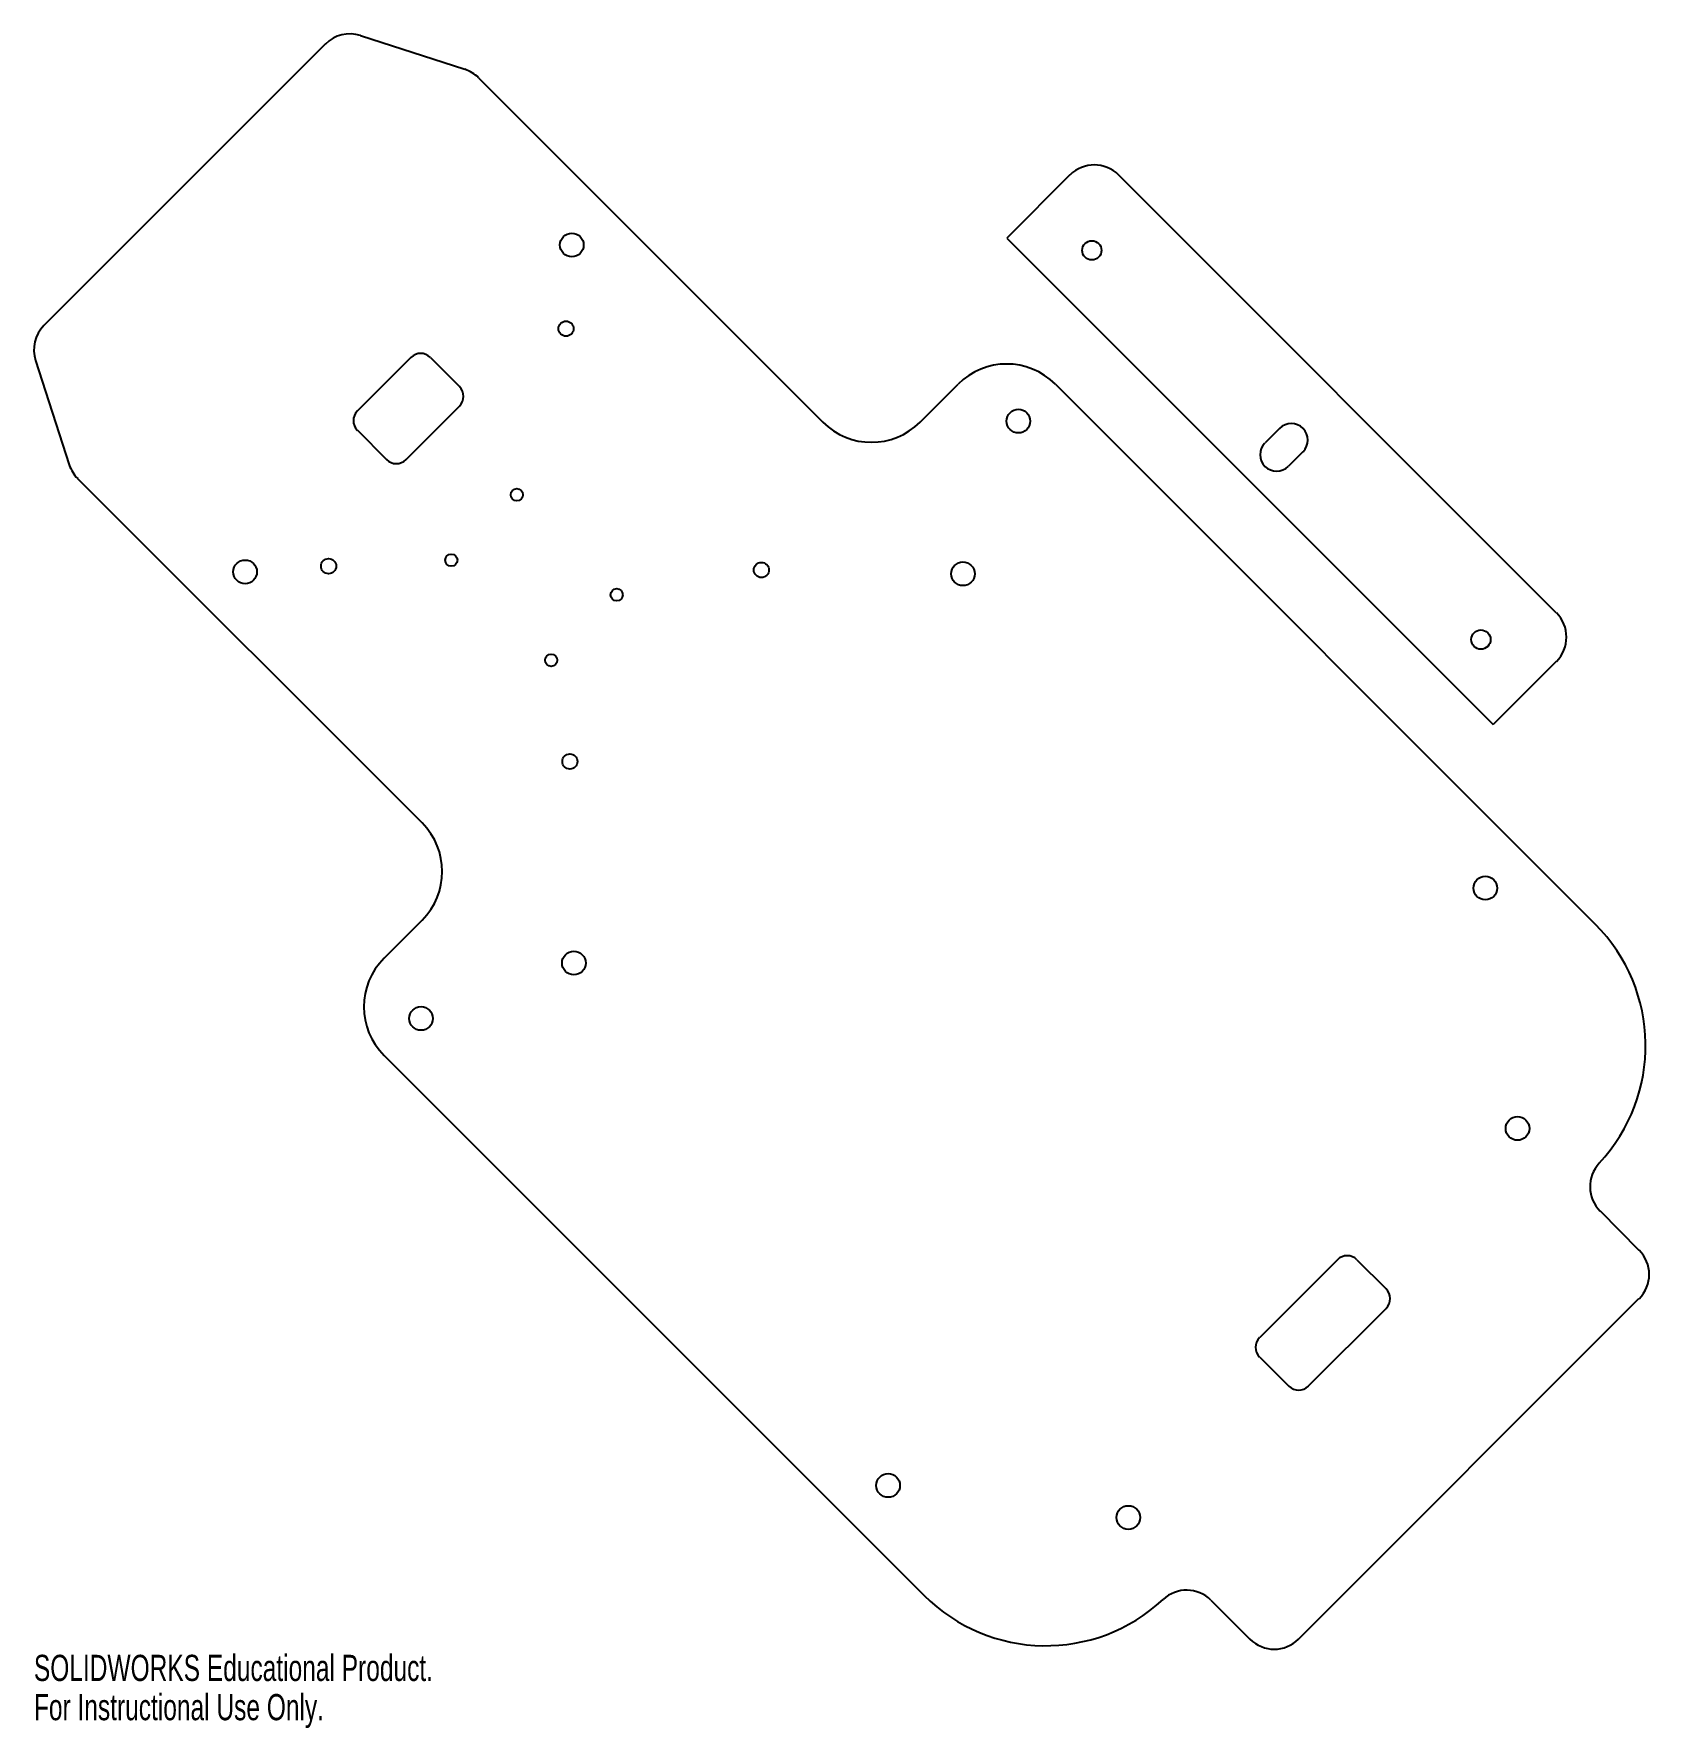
# Model space of a CAD drawing. Header units: inches. Extents: x 0.1 to 11.9, y -12.4 to -0.1.
import ezdxf

# ---------------------------------------------------------------- set-up
doc = ezdxf.new("R2010")
doc.units = ezdxf.units.IN
doc.header["$MEASUREMENT"] = 0
doc.styles.add('SLDTEXTSTYLE0', font='TXT', dxfattribs={"width": 0.7})

msp = doc.modelspace()

# ---------------------------------------------------------------- linework, layer by layer
at = {"color": 7, "linetype": 'Continuous', "lineweight": 25}
for p, q in [((2.483, -0.114), (3.242, -0.359)), ((2.229, -0.175), (0.183, -2.221)), ((3.342, -0.42), (5.845, -2.923)), ((7.641, -1.127), (7.181, -1.587)), ((11.176, -4.309), (7.994, -1.127)), ((7.181, -1.587), (10.717, -5.122)), ((2.85, -2.453), (2.461, -2.842)), ((2.992, -2.453), (3.204, -2.665)), ((0.122, -2.475), (0.367, -3.234)), ((6.552, -2.923), (6.828, -2.648)), ((7.535, -2.648), (11.459, -6.572)), ((2.815, -3.196), (3.204, -2.807)), ((2.461, -2.983), (2.673, -3.196)), ((9.165, -2.969), (9.059, -3.075)), ((9.334, -3.139), (9.228, -3.245)), ((0.428, -3.334), (2.932, -5.837)), ((11.176, -4.663), (10.717, -5.122)), ((2.932, -6.544), (2.656, -6.819)), ((2.656, -7.527), (6.58, -11.451)), ((11.494, -8.657), (11.777, -8.941)), ((9.585, -9.012), (9.02, -9.577)), ((9.727, -9.012), (9.939, -9.224)), ((9.303, -11.769), (11.777, -9.294)), ((9.373, -9.931), (9.939, -9.365)), ((9.02, -9.719), (9.232, -9.931)), ((8.666, -11.486), (8.949, -11.769))]:
    msp.add_line(p, q, dxfattribs=at)
for centre, radius in [((4.02, -1.636), 0.086), ((7.8, -1.675), 0.07), ((3.978, -2.244), 0.055), ((7.266, -2.916), 0.086), ((3.62, -3.451), 0.0445), ((1.645, -4.012), 0.086), ((2.252, -3.97), 0.055), ((3.144, -3.927), 0.0445), ((6.863, -4.026), 0.086), ((5.398, -3.998), 0.055), ((4.346, -4.178), 0.0445), ((10.628, -4.504), 0.07), ((3.87, -4.654), 0.0445), ((4.006, -5.39), 0.055), ((10.66, -6.31), 0.086), ((4.035, -6.855), 0.086), ((2.924, -7.258), 0.086), ((10.894, -8.057), 0.086), ((6.319, -10.652), 0.086), ((8.065, -10.885), 0.086)]:
    msp.add_circle(centre, radius, dxfattribs=at)
for centre, radius, start, end in [((2.406, -0.352), 0.25, 72.0721, 135), ((3.165, -0.597), 0.25, 45, 72.0721), ((7.818, -1.304), 0.25, 45, 135), ((0.36, -2.398), 0.25, 135, 197.9279), ((2.921, -2.524), 0.1, 45, 135), ((7.181, -3.001), 0.5, 45, 135), ((3.133, -2.736), 0.1, 315, 45), ((2.532, -2.913), 0.1, 135, 225), ((6.198, -2.57), 0.5, 225, 315), ((9.25, -3.054), 0.12, 315, 135), ((9.143, -3.16), 0.12, 135, 315), ((2.744, -3.125), 0.1, 225, 315), ((0.605, -3.157), 0.25, 197.9279, 225), ((11, -4.486), 0.25, 315, 45), ((2.578, -6.19), 0.5, 315, 45), ((10.575, -7.456), 1.25, 316.9102, 45), ((3.009, -7.173), 0.5, 135, 225), ((11.671, -8.481), 0.25, 136.9102, 225), ((9.656, -9.082), 0.1, 45, 135), ((11.601, -9.118), 0.25, 315, 45), ((9.868, -9.294), 0.1, 315, 45), ((9.09, -9.648), 0.1, 135, 225), ((9.303, -9.86), 0.1, 225, 315), ((7.464, -10.567), 1.25, 225, 313.0898), ((8.489, -11.663), 0.25, 45, 133.0898), ((9.126, -11.592), 0.25, 225, 315)]:
    msp.add_arc(centre, radius, start, end, dxfattribs=at)

# ---------------------------------------------------------------- texts
at = {"color": 7, "linetype": 'Continuous', "char_height": 0.1903, "attachment_point": 1, "style": 'SLDTEXTSTYLE0'}
for s, insert in [('SOLIDWORKS Educational Product.', (0.11, -11.883)), ('For Instructional Use Only.', (0.11, -12.168))]:
    msp.add_mtext(s, dxfattribs=dict(at, insert=insert))

doc.saveas('drawing.dxf')
